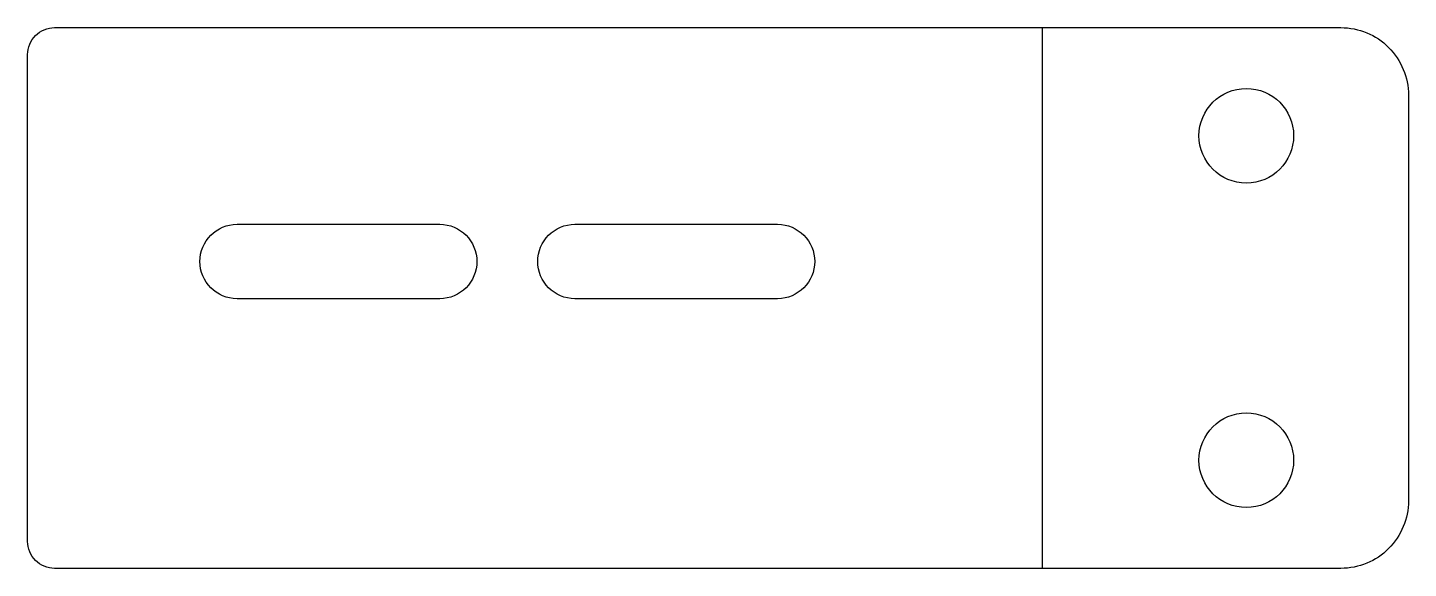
# Model space of a CAD drawing. Extents: x -78 to 24, y -20 to 20.
import ezdxf

# ---------------------------------------------------------------- set-up
doc = ezdxf.new("R2010")
doc.units = 0

msp = doc.modelspace()

# ---------------------------------------------------------------- linework, layer by layer
at = {"layer": '1'}
for points in [[(24.19, 15), (24.19, -15, -0.414214), (19.19, -20), (-76, -20, -0.414214), (-78, -18), (-78, 18, -0.414214), (-76, 20), (19.19, 20, -0.414214)], [(-47.5, 5.45, -1), (-47.5, -0.05), (-62.5, -0.05, -1), (-62.5, 5.45)], [(-22.5, 5.45, -1), (-22.5, -0.05), (-37.5, -0.05, -1), (-37.5, 5.45)]]:
    msp.add_lwpolyline(points, format="xyb", close=True, dxfattribs=at)
for centre in [(12.19, 12), (12.19, -12)]:
    msp.add_circle(centre, 3.5, dxfattribs=at)
at = {"layer": '2'}
msp.add_line((-2.91, 20), (-2.91, -20), dxfattribs=at)

doc.saveas('drawing.dxf')
